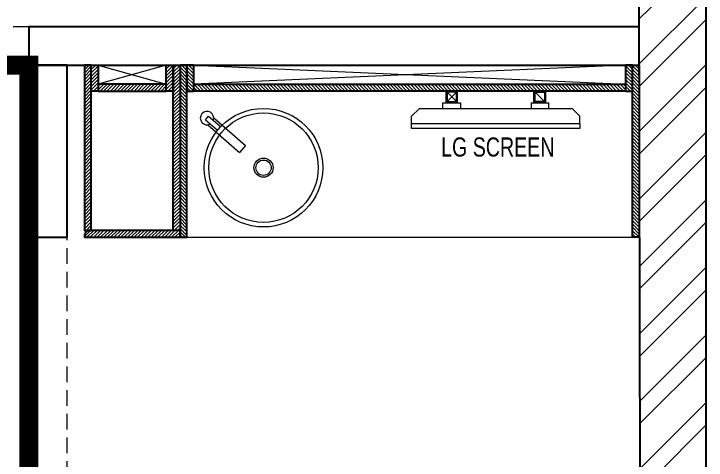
# Model space of a CAD drawing. Header units: feet. Extents: x 8911276 to 8917111, y -5940183 to -5922883.
# Drawn here: x 8915302 to 8917111, y -5926996 to -5925830 of the extents above; entities that cross this region are included whole.
import ezdxf

# ---------------------------------------------------------------- set-up
doc = ezdxf.new("R2010")
doc.units = ezdxf.units.FT
doc.header["$LTSCALE"] = 33
doc.header["$MEASUREMENT"] = 0
doc.linetypes.add('a_p6_plan_L18$0$HIDDEN', pattern=[0.375, 0.25, -0.125])
doc.linetypes.add('ACAD_ISO03W100', pattern=[30, 12, -18])
doc.layers.add('A-WALL', color=1, linetype='Continuous')
for name, color, linetype, lineweight in [('Floor-Unit', 1, 'Continuous', 13), ('LENS-DIM', 252, 'Continuous', 5), ('LENS-PARTITION', 21, 'Continuous', 25), ('LENS_CURTAIN', 5, 'a_p6_plan_L18$0$HIDDEN', 9), ('LK-FF&E WALL', 1, 'Continuous', 9), ('LK-IT', 3, 'Continuous', 18), ('LK-TILES FINISH', 251, 'Continuous', 5), ('LN-ELEVATION-1', 81, 'Continuous', 25), ('LN-ELEVATION-2', 103, 'Continuous', 20), ('LN-ELEVATION-3', 125, 'Continuous', 18), ('LN-HATCH', 251, 'Continuous', 0), ('TV', 92, 'Continuous', 18)]:
    doc.layers.add(name, color=color, linetype=linetype, lineweight=lineweight)
doc.styles.get("Standard").update_dxf_attribs({"font": 'GILC____.TTF'})
pattern_1 = [(44.99999999999998, (35858.5, -100655.3575484328), (-4.419417382415918, 4.419417382415923), [])]

# ---------------------------------------------------------------- blocks, each defined once
blk = doc.blocks.new('A$C25e89921')
at = {"layer": 'LN-HATCH'}
h = blk.add_hatch(dxfattribs=at)
h.set_pattern_fill('ANSI32', color=256, scale=333, angle=180)
h.set_pattern_definition([(225, (-10487514.65775909, 5275178.558686292), (88.29995930067012, -88.29995930067015), []), (225, (-10487573.52439853, 5275178.558686292), (88.29995930067012, -88.29995930067015), [])])
h.paths.add_polyline_path([(-1860.810078706592, 3126.514770776965), (-3872.225700141862, 3126.514770776965), (-3872.225700141862, 2991.544945135713), (-1860.810078706592, 2991.544945135713)])
h.paths.add_polyline_path([(1702.774299858138, 3126.514770776965), (-1607.810078706592, 3126.514770776965), (-1607.810078706592, 2976.514770776965), (1522.189921293407, 2976.514770776965), (1528.849376501515, -398.4550548642874), (1529.342673892155, -398.4550548642874), (1529.342673892155, -648.4550549015402), (1545.394570920616, -8783.45505486429), (1545.84840451926, -8783.45505486429), (1545.84840451926, -9013.455054863354), (1552.774299858138, -12523.45505486428), (1702.774299858138, -12523.45505486428)])
h.paths.add_polyline_path([(-1707.225700141862, 2101.544945135713), (-1862.225700141862, 2101.544945135713), (-1862.225700141862, 1891.544945135713), (-3982.225700141862, 1891.544945135713), (-3982.225700141862, 2871.544945135713), (-4132.225700141861, 2871.544945135713), (-4132.225700141861, 1741.544945135713), (-1857.225700141862, 1741.544945135713), (-1857.225700141862, -398.4550548642874), (-1707.225700141862, -398.4550548642874)])
h.paths.add_polyline_path([(-1707.225700141862, -968.4550548642873), (-1857.225700141862, -968.4550548642873), (-1857.225700141862, -3703.455054864288), (-2897.225700141862, -3703.455054864288), (-2897.225700141862, -3853.455054864287), (-1707.225700141862, -3853.455054864287)])
h.paths.add_polyline_path([(-3157.225700141862, -3983.455054864288), (-3307.225700141862, -3983.455054864288), (-3307.225700141862, -8693.455054864287), (-3157.225700141862, -8693.455054864287)])
h.paths.add_polyline_path([(-3152.225700141862, -9103.455054864287), (-3307.225700141862, -9103.455054864287), (-3307.225700141862, -12393.45505486429), (-3152.225700141862, -12393.45505486429)])
at = {"layer": 'A-WALL'}
for p, q in [((1702.774299858138, -12823.45505486429), (1702.774299858138, 3126.514770776965)), ((1552.774299858138, -12523.45505486428), (1522.189921293407, 2976.514770776965))]:
    blk.add_line(p, q, dxfattribs=at)
blk = doc.blocks.new('rtf')
at = {"color": 0, "linetype": 'ByBlock', "lineweight": -2}
for p, q in [((16425.26329468148, -172793.1007600746), (16535.26329468148, -172793.1007600746)), ((16535.26329468148, -172793.1007600746), (16535.26329468148, -172817.1007600746)), ((16412.5253540573, -172798.8148984113), (16452.40026456733, -172798.8148984113)), ((16412.5253540573, -172810.8148984113), (16412.5253540573, -172798.8148984113)), ((16412.5253540573, -172810.8148984113), (16452.40026456733, -172810.8148984113)), ((16425.26329468148, -172817.1007600746), (16535.26329468148, -172817.1007600746))]:
    blk.add_line(p, q, dxfattribs=at)
for centre, radius, start, end in [((16412.5253540573, -172805.1007600746), 17.5, 21.05058810897431, 340.9421780194656), ((16444.53660690578, -172804.8148984114), 9.891264419597851, 322.656233941354, 37.34376605891414)]:
    blk.add_arc(centre, radius, start, end, dxfattribs=at)
blk = doc.blocks.new('dsg')
at = {"color": 0, "linetype": 'ByBlock', "lineweight": -2}
for radius in [155, 143, 25, 20]:
    blk.add_circle((11491.5035008227, -171102.5847399924), radius, dxfattribs=at)
blk.add_blockref('rtf', (-5117.472106590168, 1702.9323767405), dxfattribs=at)
blk = doc.blocks.new('CLINIC - CABINET SINK')
at = {"layer": 'LN-HATCH', "ltscale": 0.5}
h = blk.add_hatch(dxfattribs=at)
h.set_pattern_fill('ANSI31', color=256, scale=2)
h.set_pattern_definition([(45, (4052861.500382861, 1708016.355767586), (-4.490128060534575, 4.490128060534575), [])])
h.paths.add_polyline_path([(-563.359543572413, 156.9999999999999), (564.640456427587, 156.9999999999999), (564.640456427587, 174.9999999999999), (-563.359543572413, 174.9999999999999)])
h.paths.add_polyline_path([(582.6404564275867, 225), (600.6404564275867, 225), (600.6404564275867, -225), (582.6404564275867, -225)])
h.paths.add_polyline_path([(564.640456427587, 225), (582.6404564275867, 225), (582.6404564275867, 156.9999999999999), (564.640456427587, 156.9999999999999)])
h.paths.add_polyline_path([(-581.359543572413, 225), (-599.359543572413, 225), (-599.359543572413, -225), (-581.359543572413, -225)])
h.paths.add_polyline_path([(-581.359543572413, 225), (-563.359543572413, 225), (-563.359543572413, 156.9999999999999), (-581.359543572413, 156.9999999999999)])
at = {"layer": 'LN-ELEVATION-1', "ltscale": 0.5}
for points in [[(-581.359543572413, 225), (-599.359543572413, 225), (-599.359543572413, -225), (-581.359543572413, -225)], [(-581.359543572413, 225), (-563.359543572413, 225), (-563.359543572413, 156.9999999999999), (-581.359543572413, 156.9999999999999)], [(564.640456427587, 225), (582.6404564275867, 225), (582.6404564275867, 156.9999999999999), (564.640456427587, 156.9999999999999)], [(582.6404564275867, 225), (600.6404564275867, 225), (600.6404564275867, -225), (582.6404564275867, -225)], [(-563.359543572413, 156.9999999999999), (564.640456427587, 156.9999999999999), (564.640456427587, 174.9999999999999), (-563.359543572413, 174.9999999999999)]]:
    blk.add_lwpolyline(points, close=True, dxfattribs=at)
at = {"layer": 'LN-ELEVATION-2', "ltscale": 0.5}
blk.add_line((582.6404564275867, -225), (-581.359543572413, -225), dxfattribs=at)
at = {"layer": 'LN-HATCH', "ltscale": 0.5}
for p, q in [((564.640456427587, 225), (-563.359543572413, 174.9999999999999)), ((-563.359543572413, 225), (564.640456427587, 174.9999999999999))]:
    blk.add_line(p, q, dxfattribs=at)
at = {"layer": 'LN-ELEVATION-3', "xscale": -1, "rotation": 41.1558274151866}
blk.add_blockref('dsg', (-103569.3304926871, 136346.6509754679), dxfattribs=at)
blk = doc.blocks.new('CLINIC SCREEN')
at = {"layer": 'TV'}
for p, q in [((-103.1090284836336, 42.85441964946222), (-127.4114311772946, 18.55201695591665)), ((-127.4114311772946, 42.85441964946222), (-103.1090284836336, 18.55201695591665)), ((102.7052824410566, 42.85441964946222), (127.007685134602, 18.55201695591665))]:
    blk.add_line(p, q, dxfattribs=at)
at = {"layer": 'TV', "ltscale": 12}
for p, q in [((-220.0000000000082, -19.41163062257681), (-200.5883693773149, 0)), ((200.5883693773149, 0), (-200.5883693773149, 0)), ((-138.5315413423604, 0), (-138.5315413423604, 15.514207008644)), ((-138.5315413423604, 15.514207008644), (-91.98892031613741, 15.514207008644)), ((-91.98892031613741, 15.514207008644), (-91.98892031613741, 0)), ((91.98892031610741, 15.514207008644), (91.98892031610741, 0)), ((91.98892031610741, 15.514207008644), (138.5315413423595, 15.514207008644)), ((138.5315413423595, 0), (138.5315413423595, 15.514207008644)), ((219.9999999999918, -19.41163062257681), (200.5883693773149, 0)), ((-220.0000000000082, -38.82326124538668), (-220.0000000000082, -19.41163062257681)), ((219.9999999999918, -38.82326124538668), (219.9999999999918, -19.41163062257681))]:
    blk.add_line(p, q, dxfattribs=at)
at = {"layer": 'TV'}
for points in [[(-130.4492315140169, 15.51421661919448), (-100.0712281470269, 15.51421661919448), (-100.0712281470269, 45.89221998606814), (-130.4492315140169, 45.89221998606814)], [(-127.4114311772946, 18.55201695591665), (-103.1090284836336, 18.55201695591665), (-103.1090284836336, 42.85441964946222), (-127.4114311772946, 42.85441964946222)], [(130.0454854713243, 15.51421661919448), (99.66748210433435, 15.51421661919448), (99.66748210433435, 45.89221998606814), (130.0454854713243, 45.89221998606814)], [(127.007685134602, 18.55201695591665), (102.7052824410566, 18.55201695591665), (102.7052824410566, 42.85441964946222), (127.007685134602, 42.85441964946222)]]:
    blk.add_lwpolyline(points, close=True, dxfattribs=at)
at = {"layer": 'TV', "ltscale": 12}
blk.add_lwpolyline([(-220.0000000000082, -51.71278328332107), (-220.0000000000082, -38.82326124538668), (219.9999999999918, -38.82326124538668), (219.9999999999918, -51.71278328332107)], close=True, dxfattribs=at)
at = {"layer": 'Floor-Unit', "color": 0, "ltscale": 2, "insert": (5.199680584678389, -100.4085774972336), "char_height": 50, "attachment_point": 5}
blk.add_mtext_dynamic_manual_height_columns('LG SCREEN', width=466.4796511627907, gutter_width=12.5, heights=[0], dxfattribs=at)
blk = doc.blocks.new('CLINIC - MOP CLOSET')
at = {"layer": 'LN-HATCH', "ltscale": 0.5}
h = blk.add_hatch(dxfattribs=at)
h.set_pattern_fill('ANSI31', color=256, scale=50, angle=360)
h.set_pattern_definition(pattern_1)
h.paths.add_polyline_path([(-106.3595435724128, 216), (-124.3595435724128, 216), (-124.3595435724128, -216), (-106.3595435724128, -216)])
h = blk.add_hatch(dxfattribs=at)
h.set_pattern_fill('ANSI31', color=256, scale=50, angle=360)
h.set_pattern_definition(pattern_1)
h.paths.add_polyline_path([(-106.3595435724128, 216), (-88.35954357241282, 216), (-88.35954357241282, 148), (-106.3595435724128, 148)])
h = blk.add_hatch(dxfattribs=at)
h.set_pattern_fill('ANSI31', color=256, scale=50, angle=360)
h.set_pattern_definition(pattern_1)
h.paths.add_polyline_path([(89.64045642758717, 216), (107.6404564275872, 216), (107.6404564275872, 148), (89.64045642758717, 148)])
h = blk.add_hatch(dxfattribs=at)
h.set_pattern_fill('ANSI31', color=256, scale=50, angle=360)
h.set_pattern_definition(pattern_1)
h.paths.add_polyline_path([(107.6404564275872, 216), (125.6404564275872, 216), (125.6404564275872, -216), (107.6404564275872, -216)])
h = blk.add_hatch(dxfattribs=at)
h.set_pattern_fill('ANSI31', color=256, scale=50, angle=360)
h.set_pattern_definition(pattern_1)
h.paths.add_polyline_path([(-88.35954357241282, 148), (89.64045642758717, 148), (89.64045642758717, 166), (-88.35954357241282, 166)])
h = blk.add_hatch(dxfattribs=at)
h.set_pattern_fill('ANSI31', color=256, scale=50, angle=360)
h.set_pattern_definition([(44.99999999999998, (35894.5, -101037.3575484328), (-4.419417382415918, 4.419417382415923), [])])
h.paths.add_polyline_path([(-115.3595435724055, -216), (-124.3595435724128, -225), (-124.3595435724128, -234), (125.6404564275872, -234), (125.6404564275872, -216)])
at = {"layer": 'LN-ELEVATION-1', "ltscale": 0.5}
for points in [[(-106.3595435724128, 216), (-124.3595435724128, 216), (-124.3595435724128, -216), (-106.3595435724128, -216)], [(-106.3595435724128, 216), (-88.35954357241282, 216), (-88.35954357241282, 148), (-106.3595435724128, 148)], [(89.64045642758717, 216), (107.6404564275872, 216), (107.6404564275872, 148), (89.64045642758717, 148)], [(107.6404564275872, 216), (125.6404564275872, 216), (125.6404564275872, -216), (107.6404564275872, -216)], [(-88.35954357241282, 148), (89.64045642758717, 148), (89.64045642758717, 166), (-88.35954357241282, 166)], [(-124.3595435724128, -225), (-124.3595435724128, -234), (125.6404564275872, -234), (125.6404564275872, -216), (-115.3595435724128, -216)]]:
    blk.add_lwpolyline(points, close=True, dxfattribs=at)
at = {"layer": 'LN-HATCH', "ltscale": 0.5}
for p, q in [((89.64045642758717, 216), (-88.35954357241282, 166)), ((-88.35954357241282, 216), (89.64045642758717, 166))]:
    blk.add_line(p, q, dxfattribs=at)

msp = doc.modelspace()

# ---------------------------------------------------------------- linework, layer by layer
at = {"layer": 'LENS-PARTITION'}
for points in [[(8916936.527345695, -5925863.552720024), (8915341.459901739, -5925863.552720024), (8915341.459901739, -5925963.552720022), (8915441.459901739, -5925963.552720022), (8915441.459901739, -5925963.340959395), (8916936.724246807, -5925963.340959395)], [(8915441.459901739, -5925963.552720022), (8915341.459901739, -5925963.552720022), (8915341.459901739, -5926413.552720024), (8915441.459901739, -5926413.552720024)]]:
    msp.add_lwpolyline(points, close=True, dxfattribs=at)
at = {"layer": 'LENS_CURTAIN', "ltscale": 5}
for points in [[(8915341.459901739, -5925863.552720024), (8914551.0072912, -5925863.552720024), (8914551.0072912, -5925963.552720024), (8915341.459901739, -5925963.552720024)], [(8915341.459901739, -5926413.552720024), (8915341.459901739, -5927163.552720024), (8915441.459901739, -5927163.552720024), (8915441.459901739, -5926413.552720024)]]:
    msp.add_lwpolyline(points, close=True, dxfattribs=at)
at = {"layer": 'LK-TILES FINISH', "color": 212, "linetype": 'ACAD_ISO03W100', "ltscale": 0.05, "const_width": 50}
msp.add_lwpolyline([(8914446.220485104, -5925963.552720024), (8915341.459901739, -5925963.552720022), (8915341.459901739, -5928363.48010218), (8914506.428818438, -5928363.48010218)], dxfattribs=at)

# ---------------------------------------------------------------- block references
at = {"layer": 'LENS-DIM', "color": 2}
msp.add_blockref('A$C25e89921', (8915408.65451858, -5926010.006724816), dxfattribs=at)
at = {"layer": 'LK-FF&E WALL'}
msp.add_blockref('CLINIC - MOP CLOSET', (8915611.08422666, -5926179.562063508), dxfattribs=at)
at = {"layer": 'LK-FF&E WALL', "xscale": -1}
msp.add_blockref('CLINIC - CABINET SINK', (8916337.365139514, -5926188.562063507), dxfattribs=at)
at = {"layer": 'LK-IT'}
msp.add_blockref('CLINIC SCREEN', (8916561.724683087, -5926077.454283483), dxfattribs=at)

doc.saveas('drawing.dxf')
